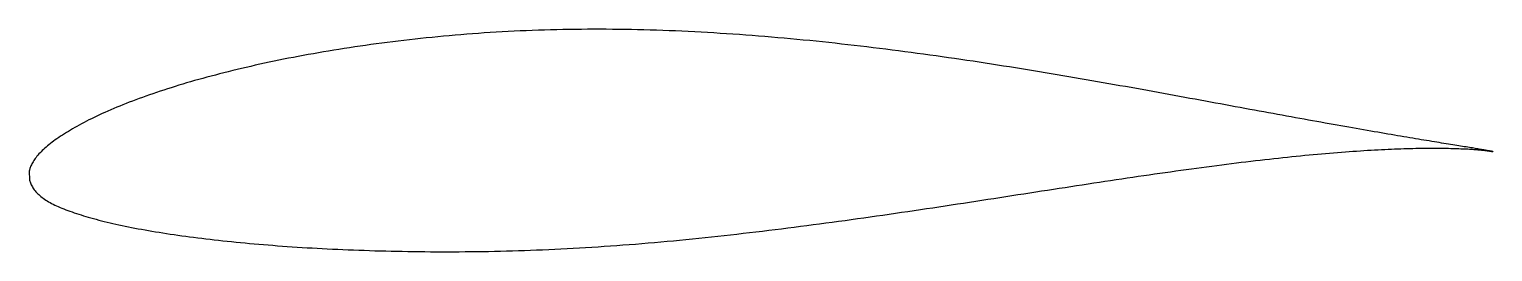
# Model space of a CAD drawing. Header units: metres. Extents: x -16.4 to 33.3, y -2.8 to 4.8.
import ezdxf

# ---------------------------------------------------------------- set-up
doc = ezdxf.new("R2010")
doc.units = ezdxf.units.M

msp = doc.modelspace()

# ---------------------------------------------------------------- linework, layer by layer
msp.add_lwpolyline([(33.318, 0.646), (33.317, 0.647), (33.314, 0.648), (33.309, 0.649), (33.303, 0.651), (33.294, 0.653), (33.284, 0.655), (33.271, 0.658), (33.257, 0.661), (33.241, 0.664), (33.223, 0.668), (33.203, 0.672), (33.181, 0.676), (33.157, 0.68), (33.132, 0.685), (33.104, 0.69), (33.075, 0.695), (33.044, 0.701), (33.011, 0.706), (32.976, 0.712), (32.939, 0.719), (32.9, 0.725), (32.859, 0.732), (32.817, 0.739), (32.773, 0.747), (32.726, 0.754), (32.678, 0.762), (32.628, 0.771), (32.577, 0.779), (32.523, 0.788), (32.468, 0.797), (32.41, 0.806), (32.351, 0.816), (32.29, 0.826), (32.227, 0.836), (32.163, 0.846), (32.097, 0.857), (32.028, 0.868), (31.958, 0.879), (31.887, 0.891), (31.813, 0.903), (31.738, 0.915), (31.66, 0.928), (31.582, 0.94), (31.501, 0.954), (31.418, 0.967), (31.334, 0.981), (31.248, 0.995), (31.161, 1.009), (31.071, 1.024), (30.98, 1.039), (30.887, 1.054), (30.792, 1.07), (30.696, 1.086), (30.598, 1.102), (30.498, 1.119), (30.397, 1.136), (30.294, 1.153), (30.189, 1.171), (30.083, 1.189), (29.975, 1.207), (29.865, 1.226), (29.754, 1.245), (29.641, 1.264), (29.526, 1.284), (29.41, 1.304), (29.292, 1.324), (29.173, 1.345), (29.052, 1.366), (28.929, 1.387), (28.805, 1.409), (28.679, 1.431), (28.552, 1.453), (28.423, 1.476), (28.293, 1.499), (28.161, 1.523), (28.028, 1.546), (27.893, 1.57), (27.756, 1.595), (27.619, 1.619), (27.479, 1.644), (27.339, 1.67), (27.196, 1.695), (27.053, 1.721), (26.908, 1.747), (26.761, 1.774), (26.613, 1.801), (26.464, 1.828), (26.314, 1.855), (26.162, 1.883), (26.008, 1.911), (25.854, 1.939), (25.697, 1.968), (25.54, 1.997), (25.381, 2.026), (25.221, 2.055), (25.06, 2.085), (24.898, 2.115), (24.734, 2.145), (24.569, 2.175), (24.403, 2.206), (24.235, 2.237), (24.066, 2.268), (23.897, 2.299), (23.726, 2.33), (23.553, 2.362), (23.38, 2.394), (23.205, 2.426), (23.03, 2.458), (22.853, 2.491), (22.675, 2.523), (22.496, 2.556), (22.316, 2.589), (22.135, 2.622), (21.953, 2.655), (21.769, 2.688), (21.585, 2.721), (21.4, 2.755), (21.214, 2.788), (21.027, 2.822), (20.838, 2.856), (20.649, 2.889), (20.459, 2.923), (20.268, 2.957), (20.076, 2.99), (19.884, 3.024), (19.69, 3.058), (19.496, 3.092), (19.3, 3.126), (19.104, 3.159), (18.907, 3.193), (18.709, 3.227), (18.511, 3.26), (18.311, 3.294), (18.111, 3.327), (17.911, 3.36), (17.709, 3.394), (17.507, 3.427), (17.304, 3.459), (17.1, 3.492), (16.896, 3.525), (16.691, 3.557), (16.485, 3.59), (16.279, 3.622), (16.073, 3.654), (15.865, 3.685), (15.657, 3.717), (15.449, 3.748), (15.24, 3.779), (15.03, 3.81), (14.82, 3.84), (14.61, 3.87), (14.399, 3.9), (14.187, 3.93), (13.976, 3.959), (13.763, 3.988), (13.551, 4.016), (13.338, 4.045), (13.124, 4.073), (12.91, 4.1), (12.696, 4.127), (12.482, 4.153), (12.267, 4.18), (12.052, 4.206), (11.837, 4.231), (11.621, 4.256), (11.405, 4.281), (11.189, 4.305), (10.973, 4.329), (10.757, 4.352), (10.54, 4.375), (10.323, 4.397), (10.106, 4.419), (9.889, 4.44), (9.672, 4.461), (9.455, 4.482), (9.238, 4.501), (9.02, 4.52), (8.803, 4.539), (8.586, 4.558), (8.368, 4.575), (8.151, 4.592), (7.934, 4.609), (7.716, 4.624), (7.499, 4.64), (7.282, 4.654), (7.065, 4.668), (6.848, 4.682), (6.631, 4.694), (6.414, 4.707), (6.198, 4.718), (5.981, 4.729), (5.765, 4.739), (5.549, 4.748), (5.333, 4.757), (5.118, 4.765), (4.903, 4.773), (4.688, 4.779), (4.473, 4.785), (4.259, 4.79), (4.045, 4.795), (3.831, 4.799), (3.618, 4.802), (3.405, 4.804), (3.192, 4.806), (2.98, 4.806), (2.768, 4.806), (2.557, 4.806), (2.346, 4.804), (2.136, 4.802), (1.926, 4.799), (1.717, 4.795), (1.508, 4.791), (1.3, 4.786), (1.092, 4.78), (0.885, 4.773), (0.678, 4.766), (0.472, 4.757), (0.267, 4.749), (0.062, 4.739), (-0.142, 4.729), (-0.345, 4.717), (-0.548, 4.706), (-0.75, 4.693), (-0.952, 4.68), (-1.152, 4.666), (-1.352, 4.651), (-1.551, 4.636), (-1.75, 4.62), (-1.947, 4.603), (-2.144, 4.586), (-2.34, 4.568), (-2.535, 4.55), (-2.729, 4.531), (-2.923, 4.511), (-3.115, 4.491), (-3.307, 4.47), (-3.498, 4.449), (-3.688, 4.427), (-3.877, 4.404), (-4.065, 4.381), (-4.252, 4.358), (-4.438, 4.333), (-4.623, 4.309), (-4.807, 4.284), (-4.99, 4.258), (-5.172, 4.232), (-5.353, 4.206), (-5.533, 4.179), (-5.712, 4.151), (-5.89, 4.123), (-6.067, 4.095), (-6.242, 4.066), (-6.417, 4.037), (-6.59, 4.007), (-6.762, 3.977), (-6.933, 3.946), (-7.103, 3.915), (-7.272, 3.883), (-7.439, 3.851), (-7.606, 3.819), (-7.771, 3.786), (-7.934, 3.753), (-8.097, 3.72), (-8.258, 3.686), (-8.418, 3.651), (-8.577, 3.617), (-8.734, 3.582), (-8.89, 3.546), (-9.045, 3.511), (-9.199, 3.475), (-9.351, 3.438), (-9.502, 3.402), (-9.651, 3.365), (-9.799, 3.328), (-9.946, 3.29), (-10.091, 3.252), (-10.235, 3.214), (-10.377, 3.176), (-10.518, 3.137), (-10.657, 3.099), (-10.795, 3.06), (-10.932, 3.02), (-11.067, 2.981), (-11.201, 2.941), (-11.333, 2.901), (-11.463, 2.861), (-11.592, 2.821), (-11.72, 2.78), (-11.846, 2.74), (-11.971, 2.699), (-12.094, 2.658), (-12.215, 2.617), (-12.335, 2.575), (-12.453, 2.534), (-12.57, 2.492), (-12.685, 2.45), (-12.798, 2.408), (-12.91, 2.366), (-13.02, 2.324), (-13.128, 2.282), (-13.235, 2.24), (-13.341, 2.197), (-13.444, 2.154), (-13.546, 2.112), (-13.646, 2.069), (-13.745, 2.026), (-13.842, 1.983), (-13.937, 1.94), (-14.03, 1.897), (-14.122, 1.853), (-14.212, 1.81), (-14.3, 1.767), (-14.387, 1.723), (-14.472, 1.68), (-14.555, 1.637), (-14.636, 1.593), (-14.716, 1.55), (-14.794, 1.507), (-14.87, 1.464), (-14.944, 1.421), (-15.017, 1.379), (-15.087, 1.336), (-15.156, 1.294), (-15.223, 1.252), (-15.289, 1.21), (-15.352, 1.169), (-15.414, 1.127), (-15.474, 1.086), (-15.532, 1.045), (-15.588, 1.004), (-15.643, 0.964), (-15.696, 0.923), (-15.746, 0.883), (-15.795, 0.843), (-15.843, 0.804), (-15.888, 0.764), (-15.931, 0.724), (-15.973, 0.685), (-16.013, 0.646), (-16.05, 0.607), (-16.086, 0.568), (-16.121, 0.53), (-16.153, 0.491), (-16.183, 0.453), (-16.212, 0.415), (-16.238, 0.378), (-16.263, 0.341), (-16.286, 0.304), (-16.307, 0.268), (-16.326, 0.233), (-16.344, 0.199), (-16.359, 0.165), (-16.373, 0.133), (-16.384, 0.103), (-16.394, 0.075), (-16.402, 0.049), (-16.409, 0.027), (-16.413, 0.01), (-16.416, -0.001), (-16.41, -0.318), (-16.409, -0.321), (-16.406, -0.328), (-16.401, -0.341), (-16.394, -0.359), (-16.385, -0.383), (-16.374, -0.412), (-16.362, -0.443), (-16.347, -0.476), (-16.33, -0.51), (-16.311, -0.545), (-16.291, -0.579), (-16.268, -0.614), (-16.244, -0.648), (-16.218, -0.682), (-16.19, -0.716), (-16.16, -0.749), (-16.128, -0.782), (-16.095, -0.814), (-16.059, -0.846), (-16.022, -0.877), (-15.982, -0.908), (-15.941, -0.939), (-15.898, -0.969), (-15.854, -0.999), (-15.807, -1.028), (-15.759, -1.057), (-15.708, -1.085), (-15.656, -1.113), (-15.602, -1.141), (-15.546, -1.168), (-15.489, -1.195), (-15.429, -1.222), (-15.368, -1.248), (-15.305, -1.275), (-15.24, -1.301), (-15.173, -1.326), (-15.105, -1.352), (-15.035, -1.378), (-14.963, -1.403), (-14.889, -1.429), (-14.813, -1.454), (-14.736, -1.479), (-14.657, -1.504), (-14.576, -1.529), (-14.493, -1.554), (-14.409, -1.579), (-14.322, -1.604), (-14.235, -1.628), (-14.145, -1.653), (-14.054, -1.677), (-13.961, -1.701), (-13.866, -1.725), (-13.769, -1.749), (-13.671, -1.772), (-13.571, -1.795), (-13.47, -1.818), (-13.367, -1.841), (-13.262, -1.864), (-13.155, -1.886), (-13.047, -1.908), (-12.937, -1.93), (-12.826, -1.951), (-12.713, -1.972), (-12.598, -1.993), (-12.482, -2.014), (-12.364, -2.035), (-12.245, -2.055), (-12.124, -2.075), (-12.001, -2.095), (-11.877, -2.115), (-11.752, -2.134), (-11.624, -2.153), (-11.496, -2.172), (-11.365, -2.191), (-11.234, -2.209), (-11.1, -2.227), (-10.966, -2.245), (-10.829, -2.263), (-10.692, -2.281), (-10.553, -2.298), (-10.412, -2.315), (-10.27, -2.331), (-10.127, -2.348), (-9.982, -2.364), (-9.836, -2.38), (-9.688, -2.396), (-9.539, -2.411), (-9.388, -2.426), (-9.237, -2.441), (-9.084, -2.456), (-8.929, -2.47), (-8.773, -2.484), (-8.616, -2.497), (-8.458, -2.511), (-8.298, -2.524), (-8.137, -2.537), (-7.975, -2.549), (-7.812, -2.561), (-7.647, -2.573), (-7.481, -2.585), (-7.314, -2.596), (-7.146, -2.606), (-6.976, -2.617), (-6.806, -2.627), (-6.634, -2.637), (-6.461, -2.646), (-6.287, -2.655), (-6.112, -2.664), (-5.935, -2.672), (-5.758, -2.68), (-5.579, -2.687), (-5.4, -2.694), (-5.219, -2.701), (-5.038, -2.707), (-4.855, -2.713), (-4.671, -2.719), (-4.487, -2.724), (-4.301, -2.729), (-4.114, -2.733), (-3.927, -2.737), (-3.738, -2.741), (-3.549, -2.744), (-3.358, -2.747), (-3.167, -2.749), (-2.975, -2.751), (-2.782, -2.753), (-2.588, -2.754), (-2.393, -2.755), (-2.198, -2.755), (-2.002, -2.754), (-1.804, -2.753), (-1.607, -2.752), (-1.408, -2.75), (-1.209, -2.748), (-1.008, -2.745), (-0.808, -2.742), (-0.606, -2.738), (-0.404, -2.734), (-0.201, -2.729), (0.003, -2.723), (0.207, -2.717), (0.412, -2.71), (0.617, -2.703), (0.823, -2.695), (1.03, -2.687), (1.237, -2.678), (1.444, -2.668), (1.652, -2.658), (1.861, -2.647), (2.07, -2.636), (2.28, -2.624), (2.49, -2.612), (2.701, -2.599), (2.912, -2.585), (3.123, -2.571), (3.335, -2.557), (3.547, -2.541), (3.76, -2.525), (3.973, -2.509), (4.186, -2.492), (4.4, -2.475), (4.614, -2.457), (4.828, -2.438), (5.042, -2.419), (5.257, -2.399), (5.472, -2.379), (5.687, -2.359), (5.902, -2.338), (6.118, -2.317), (6.334, -2.295), (6.55, -2.272), (6.766, -2.25), (6.982, -2.226), (7.198, -2.203), (7.414, -2.179), (7.631, -2.154), (7.847, -2.129), (8.064, -2.104), (8.28, -2.079), (8.497, -2.053), (8.713, -2.026), (8.93, -2), (9.146, -1.973), (9.363, -1.946), (9.579, -1.918), (9.795, -1.89), (10.012, -1.862), (10.228, -1.834), (10.444, -1.805), (10.659, -1.776), (10.875, -1.747), (11.09, -1.718), (11.306, -1.688), (11.521, -1.659), (11.735, -1.629), (11.95, -1.599), (12.164, -1.568), (12.378, -1.538), (12.592, -1.507), (12.805, -1.477), (13.018, -1.446), (13.231, -1.415), (13.443, -1.383), (13.655, -1.352), (13.866, -1.321), (14.077, -1.289), (14.288, -1.258), (14.498, -1.226), (14.708, -1.195), (14.917, -1.163), (15.126, -1.131), (15.334, -1.099), (15.542, -1.068), (15.749, -1.036), (15.956, -1.004), (16.162, -0.972), (16.368, -0.941), (16.573, -0.909), (16.777, -0.877), (16.981, -0.846), (17.184, -0.814), (17.386, -0.783), (17.588, -0.752), (17.789, -0.721), (17.989, -0.69), (18.189, -0.659), (18.388, -0.628), (18.586, -0.598), (18.783, -0.568), (18.979, -0.537), (19.175, -0.507), (19.37, -0.477), (19.564, -0.448), (19.757, -0.418), (19.95, -0.389), (20.141, -0.36), (20.332, -0.332), (20.522, -0.303), (20.711, -0.275), (20.899, -0.247), (21.086, -0.219), (21.272, -0.192), (21.457, -0.165), (21.641, -0.138), (21.824, -0.112), (22.006, -0.086), (22.187, -0.06), (22.367, -0.034), (22.546, -0.009), (22.724, 0.016), (22.9, 0.04), (23.076, 0.064), (23.251, 0.088), (23.424, 0.111), (23.596, 0.134), (23.768, 0.157), (23.938, 0.179), (24.107, 0.201), (24.274, 0.222), (24.441, 0.243), (24.606, 0.264), (24.77, 0.284), (24.933, 0.303), (25.094, 0.323), (25.255, 0.342), (25.414, 0.36), (25.571, 0.378), (25.728, 0.396), (25.883, 0.413), (26.037, 0.43), (26.189, 0.446), (26.341, 0.462), (26.49, 0.478), (26.639, 0.493), (26.786, 0.507), (26.932, 0.522), (27.076, 0.536), (27.219, 0.549), (27.36, 0.562), (27.5, 0.574), (27.639, 0.587), (27.776, 0.598), (27.911, 0.61), (28.046, 0.62), (28.178, 0.631), (28.31, 0.641), (28.439, 0.65), (28.567, 0.66), (28.694, 0.668), (28.819, 0.677), (28.943, 0.685), (29.065, 0.692), (29.185, 0.7), (29.304, 0.706), (29.421, 0.713), (29.537, 0.719), (29.651, 0.724), (29.764, 0.729), (29.875, 0.734), (29.984, 0.739), (30.091, 0.743), (30.197, 0.747), (30.302, 0.75), (30.404, 0.753), (30.505, 0.756), (30.605, 0.758), (30.702, 0.76), (30.798, 0.762), (30.893, 0.764), (30.985, 0.765), (31.076, 0.766), (31.165, 0.766), (31.253, 0.766), (31.338, 0.766), (31.422, 0.766), (31.505, 0.766), (31.585, 0.765), (31.664, 0.764), (31.741, 0.763), (31.816, 0.761), (31.889, 0.759), (31.961, 0.758), (32.031, 0.756), (32.099, 0.753), (32.165, 0.751), (32.229, 0.748), (32.292, 0.746), (32.353, 0.743), (32.412, 0.74), (32.469, 0.737), (32.524, 0.733), (32.578, 0.73), (32.629, 0.727), (32.679, 0.723), (32.727, 0.72), (32.773, 0.716), (32.817, 0.712), (32.86, 0.708), (32.9, 0.705), (32.939, 0.701), (32.976, 0.697), (33.011, 0.693), (33.044, 0.69), (33.075, 0.686), (33.105, 0.682), (33.132, 0.679), (33.158, 0.675), (33.181, 0.672), (33.203, 0.668), (33.223, 0.665), (33.241, 0.662), (33.257, 0.66), (33.271, 0.657), (33.284, 0.655), (33.294, 0.652), (33.303, 0.65), (33.309, 0.649), (33.314, 0.648), (33.317, 0.647), (33.318, 0.646)], close=True)

doc.saveas('drawing.dxf')
